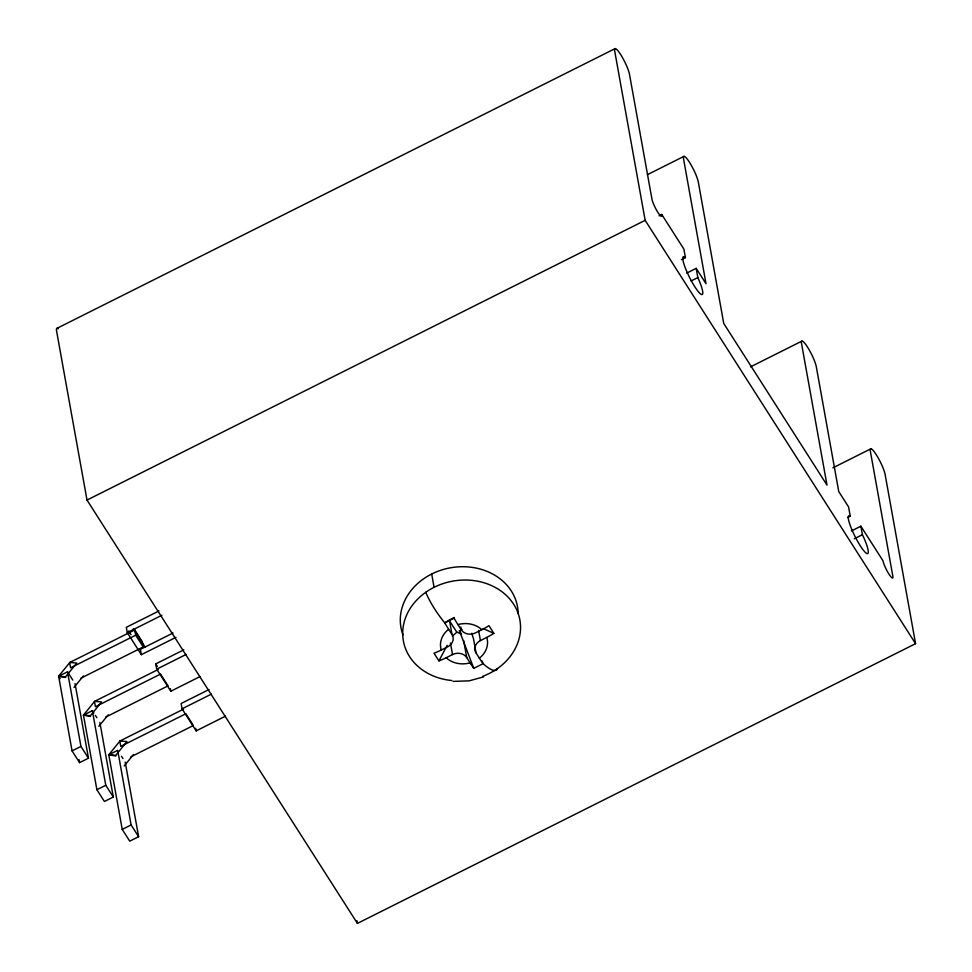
<?xml version="1.0" encoding="UTF-8"?>
<svg xmlns="http://www.w3.org/2000/svg" width="972" height="972" viewBox="0 0 972 972"><rect width="100%" height="100%" fill="white"/><g stroke="black" fill="none" stroke-linecap="round" stroke-linejoin="round"><path stroke-width="1.46" d="M449.428 619.905L451.992 634.509A10.57 8.942 -10.2 0 1 447.606 646.866L440.316 650.511A38.771 19.513 -32.6 0 1 433.998 653.184L438.919 660.887L447.169 645.347M74.03 687.435L83.373 675.953M90.53 716.352L83.458 715.1L94.673 701.322L101.635 701.918L90.408 715.696L83.458 715.113L96.896 789.726L104.405 801.487L113.299 797.04L99.873 722.427M98.865 726.315L108.208 714.833M115.862 756.009L108.791 754.758L120.006 740.98L126.955 741.563L115.741 755.353L108.791 754.758L122.229 829.395L129.738 841.157L138.619 836.71L125.206 762.109M124.185 765.96L133.541 754.479M449.392 620.112L444.763 622.87A37.568 9.647 54.8 0 1 425.772 592.276M460.971 634.194A10.57 8.942 -10.2 0 0 456.852 632.262L452.818 635.737A40.508 23.292 81.6 0 0 452.381 636.296M451.992 634.509L448.141 628.471A39.439 6.913 63.4 0 1 445.893 624.789L444.763 622.87L454.07 618.204A38.771 6.792 63.4 0 0 457.435 623.805L461.287 629.844A10.57 8.942 -10.2 0 0 475.502 632.881L482.792 629.224A39.439 19.853 -32.6 0 0 486.923 626.904L488.94 625.652L493.861 633.355A38.771 19.513 -32.6 0 1 487.713 636.915L486.948 637.304M56.971 328.329L615.118 48.6M647.376 174.693L683.948 156.358M851.399 530.955L860.876 526.204L883.001 560.832A10.57 1.847 63.4 0 0 888.918 574.075A10.57 1.847 63.4 0 0 892.843 576.226L870.402 451.518A15.856 2.782 63.4 0 1 876.282 454.738A15.856 2.782 63.4 0 1 885.152 474.603L915.563 643.671L357.417 923.4L87.006 500.07L645.153 220.328L614.741 51.273A15.856 2.782 63.4 0 1 620.622 54.505A15.856 2.782 63.4 0 1 629.492 74.358L651.933 199.078A10.57 1.847 63.4 0 0 657.837 212.321A10.57 1.847 63.4 0 0 661.762 214.472L683.887 249.111L685.418 257.616A21.141 3.706 63.4 0 0 686.524 270.921A21.141 3.706 63.4 0 0 701.055 294.285A21.141 3.706 63.4 0 0 697.835 277.579L696.183 268.345L686.694 273.108M659.052 215.833L661.762 214.472M681.36 259.658L685.418 257.616M691.068 280.969L697.835 277.579M158.946 610.963L126.311 627.317L127.271 632.614L141.353 654.666L176.005 637.304M127.271 632.614L161.911 615.252M134.756 629.917L69.632 662.552L70.592 667.837L135.703 635.202L134.756 629.917L142.264 641.678L143.224 646.963L80.81 678.237M72.791 680.048L67.53 671.81L58.648 676.269L72.062 750.87L79.583 762.631L88.464 758.184L75.038 683.571M173.04 633.015L140.405 649.369L141.353 654.666M200.111 676.536L170.793 691.238L156.711 669.186L155.763 663.888L183.744 649.867M750.469 366.881L801.949 341.087M156.711 669.186L186.029 654.484M158.229 669.477L94.466 701.432L95.426 706.717L160.538 674.082L168.059 685.843L105.644 717.129M83.471 715.125L92.364 710.666L93.859 713.023M72.062 750.87L80.943 746.423L67.53 671.81M209.089 689.5L181.108 703.534L182.056 708.819L196.15 730.871L225.455 716.182M182.056 708.819L211.374 694.13M183.562 709.123L119.799 741.077L120.747 746.375L185.871 713.74L193.379 725.501L130.977 756.775M108.803 754.794L117.697 750.348L131.111 824.949L138.619 836.71M96.896 789.726L105.778 785.279L92.364 710.666M450.206 619.48L454.252 617.451M497.457 668.554A37.568 9.647 54.8 0 1 483.096 663.669L473.801 668.335L459.379 630.792L462.077 629.443M438.919 660.887L441.021 660.073A39.439 19.853 -32.6 0 0 445.225 658.202L452.515 654.569A10.57 8.942 -10.2 0 1 466.742 657.594L470.582 663.621M479.39 658.178L476.037 652.941A10.57 8.942 -10.2 0 1 480.423 640.572L486.765 637.401A23.656 20.023 -10.2 0 1 479.39 658.178L479.889 658.955A39.439 6.913 63.4 0 0 482.051 662.187L483.096 663.669L482.027 660.875M832.846 467.86L870.778 448.845M122.229 829.395L131.111 824.949M847.535 517.541L850.245 516.181L848.592 506.959L838.751 491.565L816.322 366.845A15.856 2.782 63.4 0 0 807.44 346.98A15.856 2.782 63.4 0 0 801.572 343.76L827.002 485.101L723.751 323.469L698.321 182.116A15.856 2.782 63.4 0 0 689.452 162.251A15.856 2.782 63.4 0 0 683.571 159.031L706.012 283.739L696.183 268.345M854.279 538.78L862.407 534.697L860.876 526.204M483.594 676.877L469.112 680.85L453.049 681.396M65.695 677.472L58.624 676.22L69.838 662.442L76.8 663.038L65.574 676.816L58.624 676.22L60.143 678.614M483.181 628.568L493.861 633.355M645.153 220.328L915.563 643.671M459.379 630.792L461.493 634.109M450.437 622.238L456.852 632.262M133.31 628.665L145.047 647.036M155.763 663.888L157.33 666.342M135.703 635.202L143.224 646.963M128.656 630.998L131.013 634.667M95.365 715.38L96.872 717.725M121.451 756.228L122.946 758.573M80.943 746.423L88.464 758.184M105.778 785.279L113.299 797.04M478.613 630.5L480.423 640.572M476.037 652.941L473.449 638.531A40.508 34.798 -44 0 1 471.894 633.222M463.644 640.439L466.742 657.594M460.777 626.964L461.287 629.844M450.449 643.039L452.515 654.569M431.69 574.015L434.083 587.319M356.931 920.763L357.417 923.4M195.664 728.235L196.15 730.871M170.319 688.589L170.793 691.238M87.006 500.07L56.583 331.002A15.856 2.782 63.4 0 1 58.15 328.815M79.036 759.642L79.583 762.631M862.407 534.697A21.141 3.706 63.4 0 1 867.097 553.627A21.141 3.706 63.4 0 1 852.869 531.951A21.141 3.706 63.4 0 1 850.245 516.181M402.991 634.959A59.183 50.082 -10.2 0 1 449.987 567.891A59.183 50.082 -10.2 0 1 518.149 613.599M451.846 680.522A59.183 50.082 -10.2 0 1 410.281 608.29A59.183 50.082 -10.2 0 1 506.242 595.338A59.183 50.082 -10.2 0 1 482.671 676.354M470.084 662.843A23.656 20.023 -10.2 0 1 446.172 657.74M441.264 650.049A23.656 20.023 -10.2 0 1 448.639 629.261M457.933 624.595A23.656 20.023 -10.2 0 1 481.845 629.698M473.801 668.335A38.771 6.792 63.4 0 1 470.582 663.621"/></g></svg>
